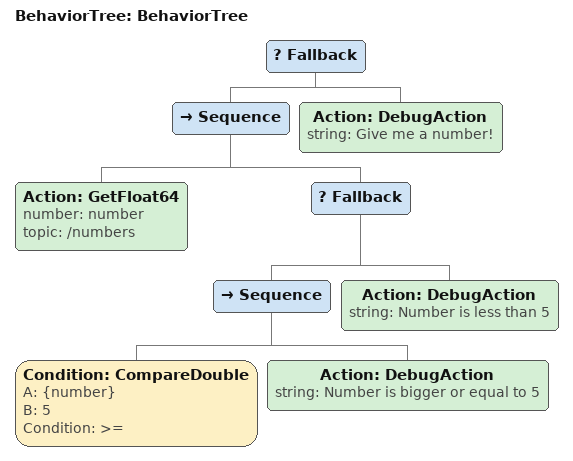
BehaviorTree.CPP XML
<?xml version="1.0"?>
<root main_tree_to_execute="BehaviorTree">
    <BehaviorTree ID="BehaviorTree">
        <Fallback>
            <Sequence>
                <Action ID="GetFloat64" number="number" topic="/numbers"/>
                <Fallback>
                    <Sequence>
                        <Condition A="{number}" B="5" Condition="&gt;=" ID="CompareDouble"/>
                        <Action ID="DebugAction" string="Number is bigger or equal to 5"/>
                    </Sequence>
                    <Action ID="DebugAction" string="Number is less than 5"/>
                </Fallback>
            </Sequence>
            <Action ID="DebugAction" string="Give me a number!"/>
        </Fallback>
    </BehaviorTree>
</root>
